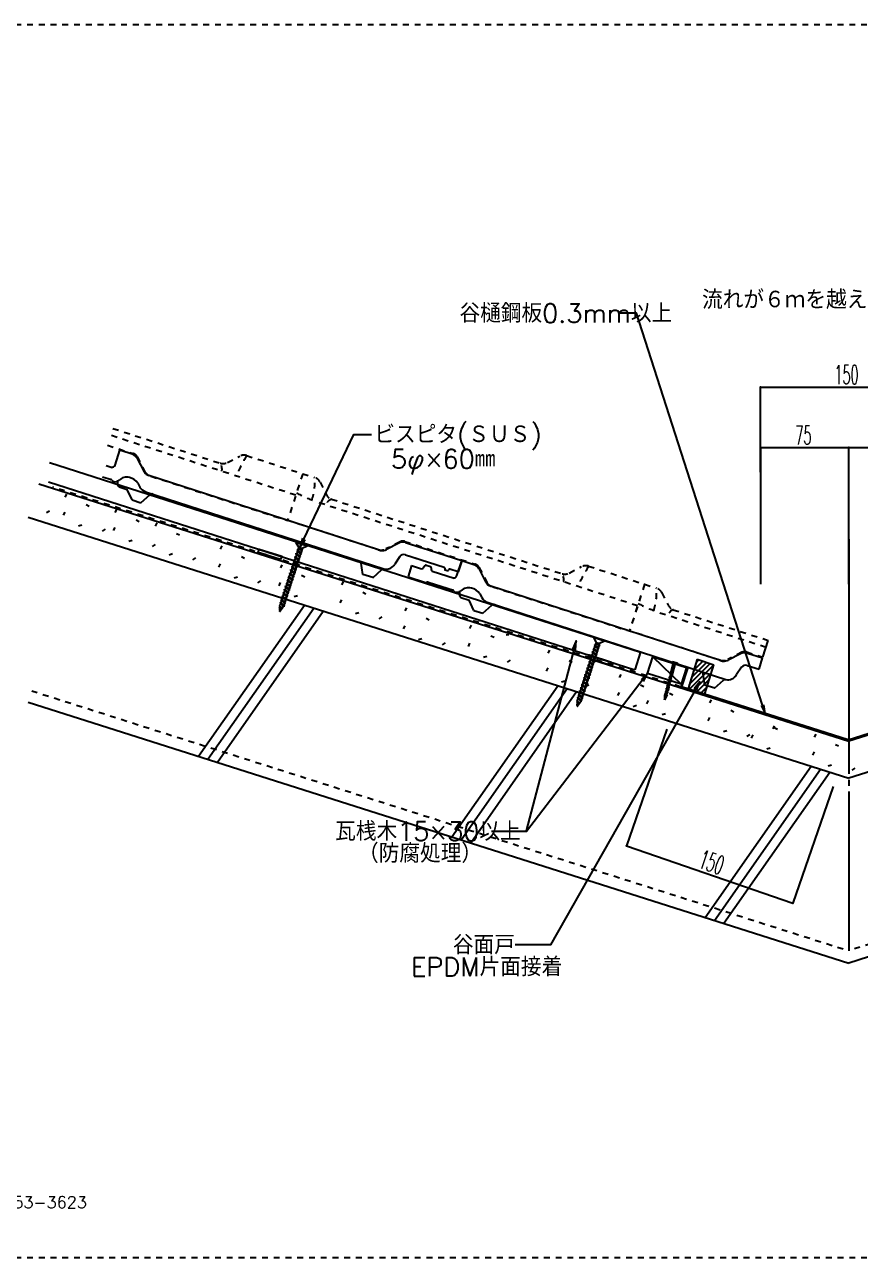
# Model space of a CAD drawing. Extents: x -1727 to 4652, y -2308 to 2357.
# Drawn here: x 1491 to 2203, y -1050 to 0 of the extents above; entities that cross this region are included whole.
import ezdxf

# ---------------------------------------------------------------- set-up
doc = ezdxf.new("R2010")
doc.units = 0
doc.header["$LTSCALE"] = 5
doc.linetypes.add('DASHDOT', pattern=[43, 40, -1, 1, -1])
doc.linetypes.add('DOT', pattern=[2, 1, -1])
for name, color, linetype in [('0-0', 7, 'CONTINUOUS'), ('0-1', 7, 'CONTINUOUS'), ('0-2', 7, 'CONTINUOUS'), ('0-3', 7, 'CONTINUOUS'), ('0-4', 7, 'CONTINUOUS'), ('0-A', 7, 'CONTINUOUS')]:
    doc.layers.add(name, color=color, linetype=linetype)
doc.styles.get("Standard").update_dxf_attribs({"font": 'txt.shx', "bigfont": 'extfont.shx'})

# ---------------------------------------------------------------- blocks, each defined once
blk = doc.blocks.new('H4')
at = {"layer": '0-1', "color": 7, "linetype": 'CONTINUOUS'}
for p, q in [((2056.9409, -562.1012), (2074.813, -544.2291)), ((2057.1906, -566.0941), (2077.6377, -545.647)), ((2058.8011, -555.9983), (2071.6059, -543.1936)), ((2060.6614, -549.8954), (2068.3987, -542.1581)), ((2062.5216, -543.7926), (2065.1916, -541.1226)), ((2060.4422, -567.0852), (2075.7775, -551.7499)), ((2063.6937, -568.0763), (2073.9172, -557.8528)), ((2066.9452, -569.0674), (2072.057, -563.9557))]:
    blk.add_line(p, q, dxfattribs=at)

msp = doc.modelspace()

# ---------------------------------------------------------------- linework, layer by layer
at = {"layer": '0-1', "color": 3, "linetype": 'CONTINUOUS'}
for p, q in [((1512.1914, -372.8799), (2015.5015, -534.4422)), ((1511.4583, -389.4525), (2010.5868, -549.6683)), ((2015.5265, -534.3642), (2010.6117, -549.5906))]:
    msp.add_line(p, q, dxfattribs=at)
at = {"layer": '0-1', "color": 7, "linetype": 'DOT'}
for p, q in [((2192.2194, -609.3855), (1514.8938, -393.8757)), ((2192.8119, -609.4566), (2871.7824, -393.3826))]:
    msp.add_line(p, q, dxfattribs=at)
at = {"layer": '0-1', "color": 4, "linetype": 'CONTINUOUS'}
for p, q in [((1722.1128, -441.2092), (1722.2412, -440.8137)), ((1722.2412, -440.8137), (1731.8118, -443.921)), ((1721.8016, -450.6843), (1722.7563, -450.521)), ((1721.8016, -450.6843), (1725.9168, -453.5614)), ((1721.8016, -450.6843), (1722.4783, -451.3773)), ((1722.4783, -451.3773), (1721.8511, -453.3092)), ((1731.6834, -444.3164), (1722.1128, -441.2092)), ((1722.1128, -441.2092), (1724.4327, -445.3292)), ((1722.4783, -451.3773), (1724.9621, -453.7247)), ((1722.7068, -447.8962), (1723.6615, -447.7329)), ((1722.7068, -447.8962), (1726.822, -450.7733)), ((1722.7068, -447.8962), (1723.3835, -448.5891)), ((1723.3835, -448.5891), (1722.7563, -450.521)), ((1725.2401, -452.8685), (1722.7563, -450.521)), ((1723.3835, -448.5891), (1725.8673, -450.9366)), ((1726.1453, -450.0803), (1723.6615, -447.7329)), ((1723.8794, -446.4691), (1727.1639, -447.5354)), ((1724.0451, -446.5229), (1727.0146, -447.487)), ((1724.441, -445.3319), (1724.0535, -446.5256)), ((1724.441, -445.3319), (1727.4021, -446.2933)), ((1725.8673, -450.9366), (1725.2401, -452.8685)), ((1725.5217, -447.0023), (1726.7636, -448.176)), ((1726.822, -450.7733), (1725.8673, -450.9366)), ((1726.7636, -448.176), (1726.1453, -450.0803)), ((1726.822, -450.7733), (1726.1453, -450.0803)), ((1727.7183, -448.0127), (1726.7636, -448.176)), ((1726.9244, -447.4577), (1727.7183, -448.0127)), ((1727.3774, -446.2853), (1726.9834, -447.4989)), ((1726.9899, -447.4789), (1726.9834, -447.4989)), ((1727.7183, -448.0127), (1727.1639, -447.5354)), ((1731.6834, -444.3164), (1727.4021, -446.2933)), ((1731.8118, -443.921), (1731.6834, -444.3164)), ((1718.1808, -461.8368), (1719.1354, -461.6735)), ((1718.1808, -461.8368), (1722.2959, -464.7139)), ((1718.1808, -461.8368), (1718.8574, -462.5298)), ((1719.086, -459.0487), (1720.0406, -458.8854)), ((1719.086, -459.0487), (1723.2011, -461.9258)), ((1719.086, -459.0487), (1719.7626, -459.7417)), ((1719.7626, -459.7417), (1719.1354, -461.6735)), ((1721.6193, -464.021), (1719.1354, -461.6735)), ((1719.7626, -459.7417), (1722.2465, -462.0891)), ((1719.9912, -456.2606), (1720.9458, -456.0973)), ((1719.9912, -456.2606), (1720.6679, -456.9535)), ((1719.9912, -456.2606), (1724.1064, -459.1377)), ((1720.6679, -456.9535), (1720.0406, -458.8854)), ((1722.5245, -461.2328), (1720.0406, -458.8854)), ((1720.6679, -456.9535), (1723.1517, -459.3009)), ((1720.8964, -453.4725), (1721.8511, -453.3092)), ((1720.8964, -453.4725), (1725.0116, -456.3495)), ((1720.8964, -453.4725), (1721.5731, -454.1654)), ((1721.5731, -454.1654), (1720.9458, -456.0973)), ((1723.4297, -458.4447), (1720.9458, -456.0973)), ((1721.5731, -454.1654), (1724.0569, -456.5128)), ((1724.3349, -455.6566), (1721.8511, -453.3092)), ((1723.2011, -461.9258), (1722.2465, -462.0891)), ((1723.1517, -459.3009), (1722.5245, -461.2328)), ((1723.2011, -461.9258), (1722.5245, -461.2328)), ((1724.1064, -459.1377), (1723.1517, -459.3009)), ((1724.0569, -456.5128), (1723.4297, -458.4447)), ((1724.0569, -456.5128), (1723.4297, -458.4447)), ((1724.1064, -459.1377), (1723.4297, -458.4447)), ((1725.0116, -456.3495), (1724.0569, -456.5128)), ((1724.9621, -453.7247), (1724.3349, -455.6566)), ((1725.0116, -456.3495), (1724.3349, -455.6566)), ((1725.9168, -453.5614), (1724.9621, -453.7247)), ((1725.9168, -453.5614), (1725.2401, -452.8685)), ((1715.4651, -470.2012), (1716.4198, -470.0379)), ((1715.4651, -470.2012), (1719.5803, -473.0783)), ((1715.4651, -470.2012), (1716.1418, -470.8942)), ((1716.1418, -470.8942), (1715.5146, -472.826)), ((1716.1418, -470.8942), (1718.6256, -473.2416)), ((1716.3703, -467.4131), (1717.325, -467.2498)), ((1716.3703, -467.4131), (1720.4855, -470.2902)), ((1716.3703, -467.4131), (1717.047, -468.106)), ((1717.047, -468.106), (1716.4198, -470.0379)), ((1718.9036, -472.3853), (1716.4198, -470.0379)), ((1717.047, -468.106), (1719.5308, -470.4534)), ((1717.2756, -464.625), (1718.2302, -464.4617)), ((1717.2756, -464.625), (1721.3907, -467.502)), ((1717.2756, -464.625), (1717.9522, -465.3179)), ((1717.9522, -465.3179), (1717.325, -467.2498)), ((1719.8088, -469.5972), (1717.325, -467.2498)), ((1717.9522, -465.3179), (1720.4361, -467.6653)), ((1718.8574, -462.5298), (1718.2302, -464.4617)), ((1720.714, -466.8091), (1718.2302, -464.4617)), ((1718.8574, -462.5298), (1721.3413, -464.8772)), ((1719.5308, -470.4534), (1718.9036, -472.3853)), ((1719.5803, -473.0783), (1718.9036, -472.3853)), ((1720.4855, -470.2902), (1719.5308, -470.4534)), ((1720.4361, -467.6653), (1719.8088, -469.5972)), ((1720.4855, -470.2902), (1719.8088, -469.5972)), ((1721.3907, -467.502), (1720.4361, -467.6653)), ((1721.3413, -464.8772), (1720.714, -466.8091)), ((1721.3907, -467.502), (1720.714, -466.8091)), ((1722.2959, -464.7139), (1721.3413, -464.8772)), ((1722.2465, -462.0891), (1721.6193, -464.021)), ((1722.2959, -464.7139), (1721.6193, -464.021)), ((1711.8443, -481.3537), (1712.799, -481.1904)), ((1711.8443, -481.3537), (1715.9595, -484.2308)), ((1711.8443, -481.3537), (1712.521, -482.0467)), ((1712.521, -482.0467), (1711.8938, -483.9785)), ((1712.521, -482.0467), (1715.0048, -484.3941)), ((1712.7495, -478.5656), (1713.7042, -478.4023)), ((1712.7495, -478.5656), (1716.8647, -481.4427)), ((1712.7495, -478.5656), (1713.4262, -479.2585)), ((1713.4262, -479.2585), (1712.799, -481.1904)), ((1715.2828, -483.5378), (1712.799, -481.1904)), ((1713.4262, -479.2585), (1715.91, -481.606)), ((1713.6547, -475.7775), (1714.6094, -475.6142)), ((1713.6547, -475.7775), (1717.7699, -478.6545)), ((1713.6547, -475.7775), (1714.3314, -476.4704)), ((1714.3314, -476.4704), (1713.7042, -478.4023)), ((1716.188, -480.7497), (1713.7042, -478.4023)), ((1714.3314, -476.4704), (1716.8152, -478.8178)), ((1714.5599, -472.9893), (1715.5146, -472.826)), ((1714.5599, -472.9893), (1718.6751, -475.8664)), ((1714.5599, -472.9893), (1715.2366, -473.6823)), ((1715.2366, -473.6823), (1714.6094, -475.6142)), ((1717.0932, -477.9616), (1714.6094, -475.6142)), ((1715.2366, -473.6823), (1717.7204, -476.0297)), ((1715.91, -481.606), (1715.2828, -483.5378)), ((1717.9984, -475.1735), (1715.5146, -472.826)), ((1716.8647, -481.4427), (1715.91, -481.606)), ((1716.8152, -478.8178), (1716.188, -480.7497)), ((1716.8647, -481.4427), (1716.188, -480.7497)), ((1717.7699, -478.6545), (1716.8152, -478.8178)), ((1717.7204, -476.0297), (1717.0932, -477.9616)), ((1717.7699, -478.6545), (1717.0932, -477.9616)), ((1718.6751, -475.8664), (1717.7204, -476.0297)), ((1718.6256, -473.2416), (1717.9984, -475.1735)), ((1718.6751, -475.8664), (1717.9984, -475.1735)), ((1719.5803, -473.0783), (1718.6256, -473.2416)), ((1708.2235, -492.5062), (1709.1781, -492.3429)), ((1708.2235, -492.5062), (1708.9001, -493.1992)), ((1708.2235, -492.5062), (1712.3386, -495.3833)), ((1708.9001, -493.1992), (1708.5192, -494.3725)), ((1708.9001, -493.1992), (1711.3357, -495.501)), ((1709.1287, -489.7181), (1710.0833, -489.5548)), ((1709.1287, -489.7181), (1709.8054, -490.411)), ((1709.1287, -489.7181), (1713.2438, -492.5952)), ((1709.8054, -490.411), (1709.1781, -492.3429)), ((1711.662, -494.6903), (1709.1781, -492.3429)), ((1709.8054, -490.411), (1712.2892, -492.7585)), ((1710.0339, -486.93), (1710.9886, -486.7667)), ((1710.0339, -486.93), (1714.1491, -489.807)), ((1710.0339, -486.93), (1710.7106, -487.6229)), ((1710.7106, -487.6229), (1710.0833, -489.5548)), ((1712.5672, -491.9022), (1710.0833, -489.5548)), ((1710.7106, -487.6229), (1713.1944, -489.9703)), ((1710.9391, -484.1418), (1711.8938, -483.9785)), ((1710.9391, -484.1418), (1715.0543, -487.0189)), ((1710.9391, -484.1418), (1711.6158, -484.8348)), ((1711.6158, -484.8348), (1710.9886, -486.7667)), ((1713.4724, -489.1141), (1710.9886, -486.7667)), ((1711.6158, -484.8348), (1714.0996, -487.1822)), ((1712.2892, -492.7585), (1711.662, -494.6903)), ((1714.3776, -486.326), (1711.8938, -483.9785)), ((1713.2438, -492.5952), (1712.2892, -492.7585)), ((1713.1944, -489.9703), (1712.5672, -491.9022)), ((1713.2438, -492.5952), (1712.5672, -491.9022)), ((1714.1491, -489.807), (1713.1944, -489.9703)), ((1714.0996, -487.1822), (1713.4724, -489.1141)), ((1714.1491, -489.807), (1713.4724, -489.1141)), ((1715.0543, -487.0189), (1714.0996, -487.1822)), ((1715.0048, -484.3941), (1714.3776, -486.326)), ((1715.0543, -487.0189), (1714.3776, -486.326)), ((1715.9595, -484.2308), (1715.0048, -484.3941)), ((1715.9595, -484.2308), (1715.2828, -483.5378)), ((1707.8353, -495.6558), (1708.4928, -495.3389)), ((1707.8353, -495.6558), (1708.463, -496.4297)), ((1707.8353, -495.6558), (1710.607, -497.5936)), ((1707.9642, -499.1669), (1708.3958, -498.8908)), ((1708.3803, -499.4608), (1707.9642, -499.1669)), ((1708.3702, -499.8305), (1708.3803, -499.4608)), ((1708.3702, -499.8305), (1708.5441, -499.5766)), ((1708.872, -499.8083), (1708.3702, -499.8305)), ((1708.3958, -498.8908), (1708.463, -496.4297)), ((1708.463, -496.4297), (1709.8207, -497.7128)), ((1708.4928, -495.3389), (1708.5192, -494.3725)), ((1710.2859, -497.0335), (1708.4928, -495.3389)), ((1708.872, -499.8083), (1708.5441, -499.5766)), ((1708.6622, -499.4041), (1709.8207, -497.7128)), ((1708.872, -499.8083), (1708.6622, -499.4041)), ((1710.607, -497.5936), (1709.8207, -497.7128)), ((1710.2859, -497.0335), (1711.3357, -495.501)), ((1710.607, -497.5936), (1710.2859, -497.0335)), ((1712.3386, -495.3833), (1711.3357, -495.501)), ((1712.3386, -495.3833), (1711.662, -494.6903)), ((1975.2978, -522.0233), (1975.4262, -521.6278)), ((1975.2978, -522.0233), (1977.6177, -526.1433)), ((1984.8684, -525.1305), (1975.2978, -522.0233)), ((1975.4262, -521.6278), (1984.9968, -524.7351)), ((1984.9968, -524.7351), (1984.8684, -525.1305)), ((1974.0814, -534.2865), (1975.0361, -534.1232)), ((1974.0814, -534.2865), (1974.7581, -534.9795)), ((1974.0814, -534.2865), (1978.1966, -537.1636)), ((1974.7581, -534.9795), (1974.1309, -536.9114)), ((1974.7581, -534.9795), (1977.2419, -537.3269)), ((1974.9866, -531.4984), (1975.9413, -531.3351)), ((1974.9866, -531.4984), (1975.6633, -532.1914)), ((1974.9866, -531.4984), (1979.1018, -534.3755)), ((1975.6633, -532.1914), (1975.0361, -534.1232)), ((1977.5199, -536.4707), (1975.0361, -534.1232)), ((1975.6633, -532.1914), (1978.1471, -534.5388)), ((1975.8918, -528.7103), (1976.8465, -528.547)), ((1975.8918, -528.7103), (1976.5685, -529.4032)), ((1975.8918, -528.7103), (1980.007, -531.5874)), ((1976.5685, -529.4032), (1975.9413, -531.3351)), ((1978.4251, -533.6825), (1975.9413, -531.3351)), ((1976.5685, -529.4032), (1979.0523, -531.7507)), ((1979.3303, -530.8944), (1976.8465, -528.547)), ((1977.0645, -527.2832), (1980.3489, -528.3495)), ((1977.2301, -527.3369), (1980.1996, -528.301)), ((1977.626, -526.146), (1977.2385, -527.3397)), ((1978.1471, -534.5388), (1977.5199, -536.4707)), ((1977.626, -526.146), (1980.5872, -527.1074)), ((1979.1018, -534.3755), (1978.1471, -534.5388)), ((1979.0523, -531.7507), (1978.4251, -533.6825)), ((1979.1018, -534.3755), (1978.4251, -533.6825)), ((1978.7067, -527.8163), (1979.9486, -528.99)), ((1980.007, -531.5874), (1979.0523, -531.7507)), ((1979.9486, -528.99), (1979.3303, -530.8944)), ((1980.007, -531.5874), (1979.3303, -530.8944)), ((1980.9033, -528.8267), (1979.9486, -528.99)), ((1980.1095, -528.2718), (1980.9033, -528.8267)), ((1980.5624, -527.0993), (1980.1684, -528.313)), ((1980.1749, -528.293), (1980.1684, -528.313)), ((1980.9033, -528.8267), (1980.3489, -528.3495)), ((1984.8684, -525.1305), (1980.5872, -527.1074)), ((1970.4606, -545.439), (1971.4152, -545.2757)), ((1970.4606, -545.439), (1971.1372, -546.132)), ((1970.4606, -545.439), (1974.5757, -548.3161)), ((1971.3658, -542.6509), (1972.3204, -542.4876)), ((1971.3658, -542.6509), (1972.0424, -543.3439)), ((1971.3658, -542.6509), (1975.4809, -545.528)), ((1972.0424, -543.3439), (1971.4152, -545.2757)), ((1973.8991, -547.6232), (1971.4152, -545.2757)), ((1972.0424, -543.3439), (1974.5263, -545.6913)), ((1972.271, -539.8628), (1973.2256, -539.6995)), ((1972.271, -539.8628), (1972.9477, -540.5557)), ((1972.271, -539.8628), (1976.3862, -542.7399)), ((1972.9477, -540.5557), (1972.3204, -542.4876)), ((1974.8043, -544.835), (1972.3204, -542.4876)), ((1972.9477, -540.5557), (1975.4315, -542.9032)), ((1973.1762, -537.0747), (1974.1309, -536.9114)), ((1973.1762, -537.0747), (1977.2914, -539.9517)), ((1973.1762, -537.0747), (1973.8529, -537.7676)), ((1973.8529, -537.7676), (1973.2256, -539.6995)), ((1975.7095, -542.0469), (1973.2256, -539.6995)), ((1973.8529, -537.7676), (1976.3367, -540.115)), ((1974.5263, -545.6913), (1973.8991, -547.6232)), ((1976.6147, -539.2588), (1974.1309, -536.9114)), ((1975.4809, -545.528), (1974.5263, -545.6913)), ((1975.4315, -542.9032), (1974.8043, -544.835)), ((1975.4809, -545.528), (1974.8043, -544.835)), ((1976.3862, -542.7399), (1975.4315, -542.9032)), ((1976.3367, -540.115), (1975.7095, -542.0469)), ((1976.3862, -542.7399), (1975.7095, -542.0469)), ((1977.2914, -539.9517), (1976.3367, -540.115)), ((1977.2419, -537.3269), (1976.6147, -539.2588)), ((1977.2419, -537.3269), (1976.6147, -539.2588)), ((1977.2914, -539.9517), (1976.6147, -539.2588)), ((1978.1966, -537.1636), (1977.2419, -537.3269)), ((1978.1966, -537.1636), (1977.5199, -536.4707)), ((2040.9885, -553.1437), (2043.5856, -543.3871)), ((2042.2292, -542.7554), (2042.3324, -542.3679)), ((2046.62, -543.9241), (2042.2292, -542.7554)), ((2042.3324, -542.3679), (2046.7231, -543.5367)), ((2042.5383, -553.5562), (2045.1354, -543.7997)), ((2043.5856, -543.3871), (2043.1975, -543.0131)), ((2043.5856, -543.3871), (2045.1354, -543.7997)), ((2045.1354, -543.7997), (2045.6581, -543.6681)), ((2046.7231, -543.5367), (2046.62, -543.9241)), ((2063.5018, -540.5769), (2055.8485, -565.685)), ((2063.5018, -540.5769), (2077.7781, -545.1864)), ((2070.1968, -570.0585), (2077.7781, -545.1864)), ((1966.8397, -556.5915), (1967.7944, -556.4282)), ((1967.7449, -553.8034), (1968.6996, -553.6401)), ((1967.7449, -553.8034), (1968.4216, -554.4964)), ((1967.7449, -553.8034), (1971.8601, -556.6805)), ((1968.4216, -554.4964), (1967.7944, -556.4282)), ((1970.2782, -558.7757), (1967.7944, -556.4282)), ((1968.4216, -554.4964), (1970.9054, -556.8438)), ((1968.6501, -551.0153), (1969.6048, -550.852)), ((1968.6501, -551.0153), (1969.3268, -551.7082)), ((1968.6501, -551.0153), (1972.7653, -553.8924)), ((1969.3268, -551.7082), (1968.6996, -553.6401)), ((1971.1834, -555.9875), (1968.6996, -553.6401)), ((1969.3268, -551.7082), (1971.8106, -554.0557)), ((1969.5554, -548.2272), (1970.51, -548.0639)), ((1969.5554, -548.2272), (1970.232, -548.9201)), ((1969.5554, -548.2272), (1973.6705, -551.1042)), ((1970.232, -548.9201), (1969.6048, -550.852)), ((1972.0886, -553.1994), (1969.6048, -550.852)), ((1970.232, -548.9201), (1972.7159, -551.2675)), ((1971.1372, -546.132), (1970.51, -548.0639)), ((1972.9938, -550.4113), (1970.51, -548.0639)), ((1971.1372, -546.132), (1973.6211, -548.4794)), ((1971.8106, -554.0557), (1971.1834, -555.9875)), ((1971.8601, -556.6805), (1971.1834, -555.9875)), ((1972.7653, -553.8924), (1971.8106, -554.0557)), ((1972.7159, -551.2675), (1972.0886, -553.1994)), ((1972.7653, -553.8924), (1972.0886, -553.1994)), ((1973.6705, -551.1042), (1972.7159, -551.2675)), ((1973.6211, -548.4794), (1972.9938, -550.4113)), ((1973.6705, -551.1042), (1972.9938, -550.4113)), ((1974.5757, -548.3161), (1973.6211, -548.4794)), ((1974.5757, -548.3161), (1973.8991, -547.6232)), ((2039.9999, -556.3381), (2040.0428, -556.1767)), ((2041.6789, -556.785), (2039.9999, -556.3381)), ((2039.9999, -556.3381), (2040.0647, -556.874)), ((2040.0428, -556.1767), (2041.7218, -556.6236)), ((2040.1718, -555.6923), (2040.2147, -555.5309)), ((2041.8507, -556.1393), (2040.1718, -555.6923)), ((2040.1718, -555.6923), (2040.2366, -556.2282)), ((2040.2147, -555.5309), (2041.8937, -555.9778)), ((2040.3437, -555.0466), (2040.3866, -554.8851)), ((2042.0226, -555.4935), (2040.3437, -555.0466)), ((2040.3437, -555.0466), (2040.4085, -555.5825)), ((2040.3866, -554.8851), (2042.0656, -555.3321)), ((2040.5156, -554.4008), (2042.1945, -554.8477)), ((2040.5156, -554.4008), (2040.5804, -554.9367)), ((2040.6445, -553.9165), (2040.6874, -553.755)), ((2042.3235, -554.3634), (2040.6445, -553.9165)), ((2040.6445, -553.9165), (2040.7093, -554.4524)), ((2040.6874, -553.755), (2042.3664, -554.202)), ((2040.8164, -553.2707), (2040.8593, -553.1093)), ((2042.4954, -553.7177), (2040.8164, -553.2707)), ((2040.8164, -553.2707), (2040.8812, -553.8066)), ((2041.5281, -556.572), (2041.8507, -556.1393)), ((2041.7, -555.9263), (2042.0226, -555.4935)), ((2041.8937, -555.9778), (2041.8507, -556.1393)), ((2041.8719, -555.2805), (2042.1945, -554.8477)), ((2042.0008, -554.7962), (2042.3235, -554.3634)), ((2042.0656, -555.3321), (2042.0226, -555.4935)), ((2042.1727, -554.1504), (2042.4954, -553.7177)), ((2042.3664, -554.202), (2042.3235, -554.3634)), ((2042.5383, -553.5562), (2042.4954, -553.7177)), ((1964.1241, -564.9559), (1965.0788, -564.7926)), ((1964.1241, -564.9559), (1964.8008, -565.6489)), ((1964.1241, -564.9559), (1968.2393, -567.833)), ((1964.8008, -565.6489), (1964.1736, -567.5808)), ((1964.8008, -565.6489), (1967.2846, -567.9963)), ((1965.0293, -562.1678), (1965.984, -562.0045)), ((1965.0293, -562.1678), (1965.706, -562.8607)), ((1965.0293, -562.1678), (1969.1445, -565.0449)), ((1965.706, -562.8607), (1965.0788, -564.7926)), ((1967.5626, -567.14), (1965.0788, -564.7926)), ((1965.706, -562.8607), (1968.1898, -565.2082)), ((1965.9345, -559.3797), (1966.8892, -559.2164)), ((1965.9345, -559.3797), (1966.6112, -560.0726)), ((1965.9345, -559.3797), (1970.0497, -562.2567)), ((1966.6112, -560.0726), (1965.984, -562.0045)), ((1968.4678, -564.3519), (1965.984, -562.0045)), ((1966.6112, -560.0726), (1969.095, -562.42)), ((1966.8397, -556.5915), (1967.5164, -557.2845)), ((1966.8397, -556.5915), (1970.9549, -559.4686)), ((1967.5164, -557.2845), (1966.8892, -559.2164)), ((1969.373, -561.5638), (1966.8892, -559.2164)), ((1967.5164, -557.2845), (1970.0002, -559.6319)), ((1968.1898, -565.2082), (1967.5626, -567.14)), ((1969.1445, -565.0449), (1968.1898, -565.2082)), ((1969.095, -562.42), (1968.4678, -564.3519)), ((1969.1445, -565.0449), (1968.4678, -564.3519)), ((1970.0497, -562.2567), (1969.095, -562.42)), ((1970.0002, -559.6319), (1969.373, -561.5638)), ((1970.0497, -562.2567), (1969.373, -561.5638)), ((1970.9549, -559.4686), (1970.0002, -559.6319)), ((1970.9054, -556.8438), (1970.2782, -558.7757)), ((1970.9549, -559.4686), (1970.2782, -558.7757)), ((1971.8601, -556.6805), (1970.9054, -556.8438)), ((2037.2496, -566.6703), (2037.2925, -566.5089)), ((2038.9285, -567.1172), (2037.2496, -566.6703)), ((2037.2496, -566.6703), (2037.3144, -567.2062)), ((2037.2925, -566.5089), (2038.9715, -566.9558)), ((2037.4215, -566.0246), (2037.4644, -565.8631)), ((2037.4215, -566.0246), (2037.4863, -566.5604)), ((2039.1004, -566.4715), (2037.4215, -566.0246)), ((2037.4644, -565.8631), (2039.1434, -566.31)), ((2037.5933, -565.3788), (2037.6363, -565.2173)), ((2037.5933, -565.3788), (2037.6582, -565.9147)), ((2039.2723, -565.8257), (2037.5933, -565.3788)), ((2037.6363, -565.2173), (2039.3153, -565.6643)), ((2037.7652, -564.733), (2037.8082, -564.5716)), ((2037.7652, -564.733), (2037.83, -565.2689)), ((2039.4442, -565.1799), (2037.7652, -564.733)), ((2037.8082, -564.5716), (2039.4872, -565.0185)), ((2037.9371, -564.0873), (2037.9801, -563.9258)), ((2039.6161, -564.5342), (2037.9371, -564.0873)), ((2037.9371, -564.0873), (2038.0019, -564.6232)), ((2037.9801, -563.9258), (2039.6591, -564.3727)), ((2038.109, -563.4415), (2038.152, -563.2801)), ((2039.788, -563.8884), (2038.109, -563.4415)), ((2038.109, -563.4415), (2038.1738, -563.9774)), ((2038.152, -563.2801), (2039.831, -563.727)), ((2038.2809, -562.7957), (2038.3239, -562.6343)), ((2039.9599, -563.2427), (2038.2809, -562.7957)), ((2038.2809, -562.7957), (2038.3457, -563.3316)), ((2038.3239, -562.6343), (2040.0029, -563.0812)), ((2038.4528, -562.15), (2038.4958, -561.9885)), ((2040.1318, -562.5969), (2038.4528, -562.15)), ((2038.4528, -562.15), (2038.5176, -562.6859)), ((2038.4958, -561.9885), (2040.1748, -562.4355)), ((2038.6247, -561.5042), (2038.6677, -561.3428)), ((2040.3037, -561.9511), (2038.6247, -561.5042)), ((2038.6247, -561.5042), (2038.6895, -562.0401)), ((2038.6677, -561.3428), (2040.3467, -561.7897)), ((2038.7778, -566.9042), (2039.1004, -566.4715)), ((2038.7966, -560.8584), (2038.8396, -560.697)), ((2040.4756, -561.3054), (2038.7966, -560.8584)), ((2038.7966, -560.8584), (2038.8614, -561.3943)), ((2038.8396, -560.697), (2040.5186, -561.1439)), ((2038.9715, -566.9558), (2038.9285, -567.1172)), ((2038.9497, -566.2585), (2039.2723, -565.8257)), ((2038.9685, -560.2127), (2039.0115, -560.0512)), ((2038.9685, -560.2127), (2039.0333, -560.7486)), ((2040.6475, -560.6596), (2038.9685, -560.2127)), ((2039.0115, -560.0512), (2040.6905, -560.4982)), ((2039.1434, -566.31), (2039.1004, -566.4715)), ((2039.1216, -565.6127), (2039.4442, -565.1799)), ((2039.1404, -559.5669), (2039.1834, -559.4055)), ((2040.8194, -560.0138), (2039.1404, -559.5669)), ((2039.1404, -559.5669), (2039.2052, -560.1028)), ((2039.1834, -559.4055), (2040.8624, -559.8524)), ((2039.3153, -565.6643), (2039.2723, -565.8257)), ((2039.2935, -564.9669), (2039.6161, -564.5342)), ((2039.3123, -558.9212), (2039.3553, -558.7597)), ((2039.3123, -558.9212), (2039.3771, -559.457)), ((2040.9913, -559.3681), (2039.3123, -558.9212)), ((2039.3553, -558.7597), (2041.0342, -559.2066)), ((2039.4872, -565.0185), (2039.4442, -565.1799)), ((2039.4654, -564.3212), (2039.788, -563.8884)), ((2039.4842, -558.2754), (2039.5272, -558.1139)), ((2041.1632, -558.7223), (2039.4842, -558.2754)), ((2039.4842, -558.2754), (2039.549, -558.8113)), ((2039.5272, -558.1139), (2041.2061, -558.5609)), ((2039.6591, -564.3727), (2039.6161, -564.5342)), ((2039.6373, -563.6754), (2039.9599, -563.2427)), ((2039.6561, -557.6296), (2039.6991, -557.4682)), ((2041.3351, -558.0766), (2039.6561, -557.6296)), ((2039.6561, -557.6296), (2039.7209, -558.1655)), ((2039.6991, -557.4682), (2041.378, -557.9151)), ((2039.831, -563.727), (2039.788, -563.8884)), ((2039.8092, -563.0297), (2040.1318, -562.5969)), ((2039.828, -556.9839), (2039.8709, -556.8224)), ((2041.507, -557.4308), (2039.828, -556.9839)), ((2039.828, -556.9839), (2039.8928, -557.5198)), ((2039.8709, -556.8224), (2041.5499, -557.2693)), ((2040.0029, -563.0812), (2039.9599, -563.2427)), ((2039.981, -562.3839), (2040.3037, -561.9511)), ((2040.1748, -562.4355), (2040.1318, -562.5969)), ((2040.1529, -561.7381), (2040.4756, -561.3054)), ((2040.3467, -561.7897), (2040.3037, -561.9511)), ((2040.3248, -561.0924), (2040.6475, -560.6596)), ((2040.5186, -561.1439), (2040.4756, -561.3054)), ((2040.4967, -560.4466), (2040.8194, -560.0138)), ((2040.6905, -560.4982), (2040.6475, -560.6596)), ((2040.6686, -559.8008), (2040.9913, -559.3681)), ((2040.8624, -559.8524), (2040.8194, -560.0138)), ((2040.8405, -559.1551), (2041.1632, -558.7223)), ((2041.0342, -559.2066), (2040.9913, -559.3681)), ((2041.0124, -558.5093), (2041.3351, -558.0766)), ((2041.2061, -558.5609), (2041.1632, -558.7223)), ((2041.1843, -557.8635), (2041.507, -557.4308)), ((2041.378, -557.9151), (2041.3351, -558.0766)), ((2041.3562, -557.2178), (2041.6789, -556.785)), ((2041.5499, -557.2693), (2041.507, -557.4308)), ((2041.7218, -556.6236), (2041.6789, -556.785)), ((2055.8485, -565.685), (2070.1968, -570.0585)), ((1961.0203, -576.4699), (1961.6778, -576.1529)), ((1961.0203, -576.4699), (1963.792, -578.4077)), ((1961.0203, -576.4699), (1961.648, -577.2438)), ((1961.4085, -573.3203), (1962.3631, -573.157)), ((1961.4085, -573.3203), (1965.5236, -576.1974)), ((1961.4085, -573.3203), (1962.0852, -574.0132)), ((1961.5808, -579.7049), (1961.648, -577.2438)), ((1961.648, -577.2438), (1963.0057, -578.5269)), ((1961.6778, -576.1529), (1961.7042, -575.1866)), ((1963.471, -577.8476), (1961.6778, -576.1529)), ((1962.0852, -574.0132), (1961.7042, -575.1866)), ((1962.0852, -574.0132), (1964.5207, -576.315)), ((1962.3137, -570.5322), (1963.2684, -570.3689)), ((1962.3137, -570.5322), (1966.4289, -573.4092)), ((1962.3137, -570.5322), (1962.9904, -571.2251)), ((1962.9904, -571.2251), (1962.3631, -573.157)), ((1964.847, -575.5044), (1962.3631, -573.157)), ((1962.9904, -571.2251), (1965.4742, -573.5725)), ((1963.2189, -567.744), (1964.1736, -567.5808)), ((1963.2189, -567.744), (1963.8956, -568.437)), ((1963.2189, -567.744), (1967.3341, -570.6211)), ((1963.8956, -568.437), (1963.2684, -570.3689)), ((1965.7522, -572.7163), (1963.2684, -570.3689)), ((1963.471, -577.8476), (1964.5207, -576.315)), ((1963.8956, -568.437), (1966.3794, -570.7844)), ((1966.6574, -569.9282), (1964.1736, -567.5808)), ((1965.5236, -576.1974), (1964.5207, -576.315)), ((1965.4742, -573.5725), (1964.847, -575.5044)), ((1965.5236, -576.1974), (1964.847, -575.5044)), ((1966.4289, -573.4092), (1965.4742, -573.5725)), ((1966.3794, -570.7844), (1965.7522, -572.7163)), ((1966.4289, -573.4092), (1965.7522, -572.7163)), ((1967.3341, -570.6211), (1966.3794, -570.7844)), ((1967.2846, -567.9963), (1966.6574, -569.9282)), ((1967.3341, -570.6211), (1966.6574, -569.9282)), ((1968.2393, -567.833), (1967.2846, -567.9963)), ((1968.2393, -567.833), (1967.5626, -567.14)), ((2036.2289, -570.3749), (2035.8917, -571.6417)), ((2035.8917, -571.6417), (2035.8974, -575.1273)), ((2037.6352, -572.1058), (2035.8974, -575.1273)), ((2035.8974, -575.1273), (2036.6016, -572.4818)), ((2036.2289, -570.3749), (2037.9724, -570.839)), ((2036.3901, -569.8991), (2036.4331, -569.7377)), ((2038.0691, -570.3461), (2036.3901, -569.8991)), ((2036.3901, -569.8991), (2036.4549, -570.435)), ((2036.4331, -569.7377), (2038.112, -570.1846)), ((2036.562, -569.2534), (2036.605, -569.0919)), ((2038.241, -569.7003), (2036.562, -569.2534)), ((2036.562, -569.2534), (2036.6268, -569.7893)), ((2036.605, -569.0919), (2038.2839, -569.5389)), ((2036.7339, -568.6076), (2036.7768, -568.4462)), ((2038.4129, -569.0545), (2036.7339, -568.6076)), ((2036.7339, -568.6076), (2036.7987, -569.1435)), ((2036.7768, -568.4462), (2038.4558, -568.8931)), ((2036.9058, -567.9618), (2036.9487, -567.8004)), ((2038.5848, -568.4088), (2036.9058, -567.9618)), ((2036.9058, -567.9618), (2036.9706, -568.4977)), ((2036.9487, -567.8004), (2038.6277, -568.2473)), ((2037.0777, -567.3161), (2037.1206, -567.1546)), ((2038.7566, -567.763), (2037.0777, -567.3161)), ((2037.0777, -567.3161), (2037.1425, -567.852)), ((2037.1206, -567.1546), (2038.7996, -567.6016)), ((2037.9724, -570.839), (2037.6352, -572.1058)), ((2037.7464, -570.7788), (2038.0691, -570.3461)), ((2037.9183, -570.133), (2038.241, -569.7003)), ((2038.112, -570.1846), (2038.0691, -570.3461)), ((2038.0902, -569.4873), (2038.4129, -569.0545)), ((2038.2839, -569.5389), (2038.241, -569.7003)), ((2038.2621, -568.8415), (2038.5848, -568.4088)), ((2038.4558, -568.8931), (2038.4129, -569.0545)), ((2038.434, -568.1958), (2038.7566, -567.763)), ((2038.6277, -568.2473), (2038.5848, -568.4088)), ((2038.6059, -567.55), (2038.9285, -567.1172)), ((2038.7996, -567.6016), (2038.7566, -567.763)), ((1961.1492, -579.981), (1961.5808, -579.7049)), ((1961.5653, -580.2749), (1961.1492, -579.981)), ((1961.5552, -580.6446), (1961.5653, -580.2749)), ((1961.5552, -580.6446), (1961.7291, -580.3907)), ((1962.057, -580.6223), (1961.5552, -580.6446)), ((1962.057, -580.6223), (1961.7291, -580.3907)), ((1961.8472, -580.2181), (1963.0057, -578.5269)), ((1962.057, -580.6223), (1961.8472, -580.2181)), ((1963.792, -578.4077), (1963.0057, -578.5269)), ((1963.792, -578.4077), (1963.471, -577.8476))]:
    msp.add_line(p, q, dxfattribs=at)
at = {"layer": '0-1', "color": 4, "linetype": 'DASHDOT'}
msp.add_line((2192.7171, -438.2478), (2192.7171, -788.7978), dxfattribs=at)
at = {"layer": '0-1', "color": 7, "linetype": 'CONTINUOUS'}
msp.add_line((2026.0366, -538.5134), (2050.0751, -561.9046), dxfattribs=at)
at = {"layer": '0-1', "color": 6, "linetype": 'CONTINUOUS'}
for p, q in [((2038.8985, -542.4758), (2038.8098, -542.7624)), ((2055.42, -547.9036), (2038.8098, -542.7624)), ((2055.8046, -547.7086), (2038.8985, -542.4758)), ((2055.42, -547.9036), (2049.7789, -564.2589)), ((2055.8046, -547.7086), (2050.1628, -564.0658)), ((2192.2194, -609.3855), (2049.7789, -564.2589)), ((2192.2194, -609.0708), (2050.1628, -564.0658)), ((2192.2194, -609.0708), (2334.2886, -564.054)), ((2192.2194, -609.3855), (2334.6655, -564.2492))]:
    msp.add_line(p, q, dxfattribs=at)
at = {"layer": '0-1', "color": 7, "linetype": 'CONTINUOUS'}
for points in [[(1709.0286, -455.6451), (1689.9655, -449.5954), (1690.873, -446.736), (1709.9361, -452.7856), (1709.0286, -455.6451)], [(1989.8864, -545.8071), (1970.8233, -539.7575), (1971.7307, -536.898), (1990.7938, -542.9477), (1989.8864, -545.8071)]]:
    msp.add_lwpolyline(points, close=True, dxfattribs=at)
at = {"layer": '0-1', "color": 4, "linetype": 'CONTINUOUS'}
for points in [[(1723.6529, -447.7592), (1723.6738, -447.697), (1723.6937, -447.6345), (1723.7126, -447.5716), (1723.7306, -447.5085), (1723.7475, -447.4451), (1723.7634, -447.3814), (1723.7783, -447.3175), (1723.7922, -447.2533), (1723.8051, -447.1889), (1723.8169, -447.1243), (1723.8278, -447.0595), (1723.8376, -446.9945), (1723.8465, -446.9293), (1723.8542, -446.8639), (1723.861, -446.7984), (1723.8668, -446.7327), (1723.8715, -446.667), (1723.8752, -446.6011), (1723.8778, -446.5351), (1723.8794, -446.4691)], [(1976.838, -528.5733), (1976.8588, -528.5111), (1976.8787, -528.4485), (1976.8977, -528.3857), (1976.9156, -528.3226), (1976.9325, -528.2592), (1976.9484, -528.1955), (1976.9633, -528.1316), (1976.9772, -528.0674), (1976.9901, -528.003), (1977.002, -527.9384), (1977.0128, -527.8736), (1977.0226, -527.8085), (1977.0315, -527.7433), (1977.0393, -527.678), (1977.046, -527.6125), (1977.0518, -527.5468), (1977.0565, -527.4811), (1977.0602, -527.4152), (1977.0628, -527.3492), (1977.0645, -527.2832)]]:
    msp.add_lwpolyline(points, dxfattribs=at)
at = {"layer": '0-1', "color": 3, "linetype": 'CONTINUOUS'}
msp.add_lwpolyline([(2050.0751, -561.9046), (2021.4878, -552.807), (2026.0366, -538.5134), (2054.6239, -547.6109), (2050.0751, -561.9046)], close=True, dxfattribs=at)
at = {"layer": '0-1', "color": 4, "linetype": 'CONTINUOUS'}
for centre, radius, start, end in [((2035.1999, -572.9462), 1.4766, 18.3345, 62.0663), ((2037.6067, -573.6362), 1.5307, 88.9325, 131.0434)]:
    msp.add_arc(centre, radius, start, end, dxfattribs=at)
at = {"layer": '0-2', "color": 2, "linetype": 'DOT'}
for p, q in [((1566.3093, -343.9837), (1657.4904, -373.4892)), ((1722.0053, -400.873), (1564.4032, -349.8742)), ((1561.6886, -358.2633), (1583.5376, -365.3334)), ((1663.7877, -372.9383), (1674.3184, -367.4957)), ((1680.1184, -367.0439), (1727.8647, -382.4942)), ((1586.9523, -367.9945), (1593.4946, -380.7965)), ((1598.6307, -384.662), (1714.98, -422.3117)), ((1727.8634, -382.4981), (1714.98, -422.3117)), ((1727.8634, -382.4981), (1714.98, -422.3117)), ((1727.8634, -382.4981), (1737.9631, -385.7663)), ((1742.6033, -389.7337), (1747.3994, -399.1993)), ((2012.9622, -495.0244), (1738.7842, -406.3026)), ((1752.2874, -404.1647), (1948.4473, -467.6405)), ((1792.0356, -447.2463), (1714.98, -422.3117)), ((1810.791, -440.427), (1798.7177, -446.5969)), ((1814.6475, -440.1188), (1874.4945, -459.4848)), ((1954.7446, -467.0897), (1965.2753, -461.647)), ((1971.0753, -461.1953), (2018.8216, -476.6456)), ((1877.9092, -462.1459), (1884.4515, -474.9479)), ((1889.5876, -478.8134), (2005.937, -516.4631)), ((2018.8203, -476.6495), (2005.937, -516.4631)), ((2018.8764, -476.6897), (2005.993, -516.5033)), ((2018.8764, -476.6897), (2028.9761, -479.9579)), ((2033.6163, -483.9253), (2038.4124, -493.3909)), ((2122.3135, -530.4317), (2029.7972, -500.4941)), ((2043.3004, -498.3563), (2124.2197, -524.5412)), ((2083.0485, -541.4379), (2005.993, -516.5033)), ((2101.804, -534.6186), (2089.7307, -540.7885)), ((2105.6605, -534.3104), (2119.5989, -538.8207))]:
    msp.add_line(p, q, dxfattribs=at)
at = {"layer": '0-2', "color": 2, "linetype": 'CONTINUOUS'}
for p, q in [((1568.0647, -375.1522), (1572.1785, -362.439)), ((1583.4578, -366.0889), (1572.1785, -362.439)), ((1560.4978, -375.545), (1565.6407, -377.2092)), ((1586.6232, -368.9331), (1592.7478, -380.8484)), ((1557.4116, -385.0821), (1565.0782, -387.5629)), ((1570.5361, -392.5347), (1570.5084, -388.0963)), ((1793.3074, -447.6513), (1596.932, -384.1057)), ((1571.4498, -393.6482), (1578.5075, -395.932)), ((1582.5265, -404.7712), (1578.5075, -395.932)), ((1587.5554, -390.6851), (1589.2346, -393.8554)), ((1593.9149, -397.843), (1796.9325, -463.5379)), ((1582.5265, -404.7712), (1590.0977, -407.2211)), ((1590.0977, -407.2211), (1597.8914, -400.2499)), ((1793.3074, -447.6513), (1680.1634, -411.0388)), ((1675.8535, -424.3577), (1796.9325, -463.5379)), ((1809.5257, -441.7178), (1799.1371, -447.0722)), ((1809.5257, -441.7178), (1799.1371, -447.0722)), ((1815.3555, -441.0477), (1863.1593, -456.5166)), ((1815.3555, -441.0477), (1828.381, -445.2626)), ((1779.1414, -468.3054), (1777.3753, -457.1256)), ((1779.1414, -468.3054), (1777.3753, -457.1256)), ((1810.3951, -453.0713), (1806.1779, -459.4545)), ((1810.3951, -453.0713), (1806.1779, -459.4545)), ((1815.2808, -451.5624), (1848.1682, -462.2045)), ((1815.2808, -451.5624), (1825.2939, -454.8026)), ((1820.5134, -460.7104), (1817.4701, -470.1151)), ((1820.5134, -460.7104), (1829.0807, -463.4827)), ((1831.7571, -460.8598), (1830.3576, -462.9576)), ((1833.0723, -460.4609), (1836.5059, -461.572)), ((1859.0776, -469.3438), (1863.1915, -456.6306)), ((1863.1915, -456.6306), (1860.1401, -466.0603)), ((1874.4708, -460.2805), (1863.1915, -456.6306)), ((1787.5379, -471.0224), (1779.1414, -468.3054)), ((1787.5379, -471.0224), (1779.1414, -468.3054)), ((1787.4678, -471.0857), (1795.1305, -464.1684)), ((1787.4678, -471.0857), (1795.1305, -464.1684)), ((1817.6091, -470.2508), (1832.4944, -475.0675)), ((1837.3232, -462.6609), (1837.2749, -464.0861)), ((1838.1071, -465.3992), (1856.6537, -471.4008)), ((1848.761, -462.9322), (1848.7438, -463.6466)), ((1850.828, -465.1231), (1849.4677, -464.6829)), ((1852.3305, -464.1554), (1851.9715, -464.6911)), ((1860.1401, -466.0603), (1852.9805, -463.7435)), ((1877.6362, -463.1247), (1883.7607, -475.04)), ((1834.6755, -474.8246), (1856.0912, -481.7545)), ((1861.549, -486.7263), (1861.5213, -482.2879)), ((2084.3204, -541.8429), (1887.945, -478.2973)), ((1862.4628, -487.8398), (1869.5205, -490.1236)), ((1873.5395, -498.9627), (1869.5205, -490.1236)), ((1878.5684, -484.8767), (1880.2476, -488.047)), ((1884.9279, -492.0346), (2087.9455, -557.7295)), ((1873.5395, -498.9627), (1881.1107, -501.4127)), ((1881.1107, -501.4127), (1888.9044, -494.4415)), ((2119.5989, -538.8207), (2124.2197, -524.5412)), ((2106.3685, -535.2393), (2119.3939, -539.4542)), ((2100.5387, -535.9094), (2090.1501, -541.2638)), ((2106.2938, -545.754), (2116.3069, -548.9942)), ((2116.3069, -548.9942), (2119.3939, -539.4542)), ((2070.1544, -562.497), (2068.3883, -551.3172)), ((2101.4081, -547.2629), (2097.1909, -553.6461)), ((2078.5509, -565.214), (2070.1544, -562.497)), ((2078.4807, -565.2773), (2086.1435, -558.36))]:
    msp.add_line(p, q, dxfattribs=at)
for centre, radius, start, end in [((1579.9315, -373.1977), 7.9354, 29.6824, 63.6165), ((1565.4857, -374.3132), 2.712, 257.7564, 341.9798), ((1563.8326, -388.9154), 1.6842, 21.7381, 63.0674), ((1567.7556, -385.6895), 3.5119, 227.81, 257.2119), ((1568.2697, -384.248), 5.0383, 256.6966, 310.5454), ((1577.982, -394.7218), 9.2519, 74.9887, 134.0888), ((1578.1144, -396.8085), 11.2529, 32.9671, 78.3935), ((1599.3915, -376.6302), 7.8698, 212.4123, 251.7881), ((1571.878, -392.3324), 1.3571, 188.5707, 251.969), ((1596.3926, -390.1944), 8.0399, 207.0879, 252.0508), ((1599.4304, -402.4853), 2.7139, 72.1397, 124.5452), ((1813.2855, -448.7323), 7.9586, 74.9239, 118.1913), ((1813.2855, -448.7323), 7.9586, 74.9239, 118.1913), ((1795.4929, -440.1033), 7.8561, 253.8523, 280.4558), ((1795.4929, -440.1033), 7.8561, 253.8523, 280.4558), ((1795.4678, -439.9451), 8.0162, 280.4271, 297.2412), ((1795.4678, -439.9451), 8.0162, 280.4271, 297.2412), ((1814.1251, -456.4846), 5.0561, 76.7865, 137.5379), ((1814.1251, -456.4846), 5.0561, 76.7865, 137.5379), ((1799.0106, -455.699), 8.0916, 255.1595, 332.3465), ((1799.0106, -455.699), 8.0916, 255.1595, 332.3465), ((1832.7552, -461.7755), 1.3545, 76.7656, 137.4645), ((1835.9778, -462.8183), 1.3545, 6.6731, 67.3766), ((1870.9445, -467.3893), 7.9354, 29.6824, 63.6165), ((1795.9714, -465.2342), 1.3576, 72.1538, 128.2727), ((1795.9714, -465.2342), 1.3576, 72.1538, 128.2727), ((1829.2877, -462.1239), 1.3563, 261.4625, 322.0754), ((1838.6274, -464.1492), 1.354, 177.3309, 247.4026), ((1847.8595, -463.0399), 0.9079, 6.814, 69.7646), ((1849.9262, -463.5992), 1.1833, 182.2974, 247.0955), ((1851.0457, -463.9701), 1.1734, 259.3059, 322.0876), ((1853.0421, -464.7132), 0.9034, 76.7533, 139.8914), ((1856.4987, -468.5048), 2.712, 257.7564, 341.9798), ((1832.8877, -473.7331), 1.3912, 252.6296, 299.5733), ((1834.261, -476.1611), 1.3994, 72.7716, 119.4275), ((1854.8456, -483.107), 1.6842, 21.7381, 63.0674), ((1858.7686, -479.8811), 3.5119, 227.81, 257.2119), ((1859.2826, -478.4395), 5.0383, 256.6966, 310.5454), ((1868.995, -488.9133), 9.2519, 74.9887, 134.0888), ((1869.1273, -491), 11.2529, 32.9671, 78.3935), ((1890.4045, -470.8218), 7.8698, 212.4123, 251.7881), ((1862.891, -486.524), 1.3571, 188.5707, 251.969), ((1887.4056, -484.386), 8.0399, 207.0879, 252.0508), ((1890.4433, -496.6769), 2.7139, 72.1397, 124.5452), ((2104.2985, -542.9239), 7.9586, 74.9239, 118.1913), ((2086.5059, -534.2949), 7.8561, 253.8523, 280.4558), ((2086.4807, -534.1366), 8.0162, 280.4271, 297.2412), ((2105.1381, -550.6762), 5.0561, 76.7865, 137.5379), ((2090.0235, -549.8906), 8.0916, 255.1595, 332.3465), ((2086.9843, -559.4257), 1.3576, 72.1538, 128.2727)]:
    msp.add_arc(centre, radius, start, end, dxfattribs=at)
at = {"layer": '0-2', "color": 2, "linetype": 'DOT'}
for centre, radius, start, end in [((1582.3079, -370.4327), 5.2455, 27.6988, 76.4423), ((3612.5782, -1406.9933), 2194.5149, 151.7132, 152.2247), ((1677.78, -374.5555), 7.8628, 72.545, 116.1199), ((1649.3082, -378.6986), 9.8322, 349.5737, 391.6157), ((1660.0042, -365.8832), 8.0056, 253.1316, 298.2038), ((1601.692, -375.2495), 9.8979, 214.0855, 251.9832), ((1692.1221, -389.8084), 46.0189, 340.8979, 365.039), ((1735.5117, -393.3308), 7.9517, 26.8955, 72.0441), ((1810.8367, -221.4229), 198.2717, 243.5352, 248.3178), ((1755.1885, -396.3996), 8.277, 199.7704, 249.0021), ((1754.1704, -410.959), 6.8857, 103.2529, 166.0739), ((1813.1171, -445.2517), 5.3562, 73.3977, 115.7399), ((1794.4676, -437.5675), 9.9797, 255.8952, 295.2063), ((1873.2648, -464.5841), 5.2455, 27.6988, 76.4423), ((3903.5351, -1501.1447), 2194.5149, 151.7132, 152.2247), ((1968.7369, -468.7069), 7.8628, 72.545, 116.1199), ((1940.2651, -472.8499), 9.8322, 349.5737, 391.6157), ((1950.9611, -460.0346), 8.0056, 253.1316, 298.2038), ((1892.6489, -469.4008), 9.8979, 214.0855, 251.9832), ((1983.1351, -484), 46.0189, 340.8979, 365.039), ((2026.5247, -487.5224), 7.9517, 26.8955, 72.0441), ((2101.8497, -315.6144), 198.2717, 243.5352, 248.3178), ((2046.2015, -490.5912), 8.277, 199.7704, 249.0021), ((2045.1834, -505.1506), 6.8857, 103.2529, 166.0739), ((2104.1301, -539.4433), 5.3562, 73.3977, 115.7399), ((2085.4805, -531.7591), 9.9797, 255.8952, 295.2063)]:
    msp.add_arc(centre, radius, start, end, dxfattribs=at)
at = {"layer": '0-3', "color": 7, "linetype": 'CONTINUOUS'}
for p, q in [((2117.5041, -308.6767), (2267.5041, -308.6767)), ((2117.5041, -381.2577), (2117.5041, -308.6767)), ((2117.7263, -360.0887), (2192.7263, -360.0887)), ((2117.7263, -476.6448), (2117.7263, -360.0887)), ((2192.7263, -476.6448), (2192.7263, -360.0887)), ((2192.7263, -360.0887), (2267.7263, -360.0887)), ((1960.7592, -524.9368), (1918.036, -686.7923)), ((2037.7431, -600.0697), (2003.406, -699.6104)), ((2179.3297, -648.9108), (2144.9926, -748.4514)), ((2003.406, -699.6104), (2144.9926, -748.4514))]:
    msp.add_line(p, q, dxfattribs=at)
at = {"layer": '0-3', "color": 7, "linetype": 'DASHDOT'}
msp.add_line((2192.7171, -438.2478), (2192.7171, -788.7978), dxfattribs=at)
at = {"layer": '0-3', "color": 7, "linetype": 'CONTINUOUS'}
for points in [[(2121.4907, -586.8382), (2012.0091, -245.7981), (1997.0091, -245.7981)], [(1725.5635, -444.6988), (1771.3094, -349.0515), (1786.3094, -349.0515)], [(1727.6719, -437.3935), (1725.5635, -444.6988), (1729.9272, -438.4722)], [(1960.0537, -532.5074), (1960.7592, -524.9368), (1957.6365, -531.8694)], [(2021.4878, -552.807), (1918.4591, -687.1555), (1888.4591, -687.1555)], [(2017.9157, -559.5191), (2021.4878, -552.807), (2015.9319, -557.9978)], [(2065.8247, -559.8759), (1938.6681, -783.7996), (1908.6681, -783.7996)], [(2063.2082, -567.015), (2065.8247, -559.8759), (2061.0343, -565.7805)], [(2118.0081, -580.0792), (2121.4907, -586.8382), (2120.3885, -579.315)]]:
    msp.add_lwpolyline(points, dxfattribs=at)
at = {"layer": '0-3', "color": 7}
for p in [(2117.5041, -308.6767), (2117.7263, -360.0887), (2192.7263, -360.0887), (2003.406, -699.6104), (2144.9926, -748.4514)]:
    msp.add_point(p, dxfattribs=at)
at = {"layer": '0-4', "color": 4, "linetype": 'CONTINUOUS'}
for p, q in [((1503.2253, -391.007), (2192.7447, -610.398)), ((2888.0865, -389.1545), (2192.7447, -610.398)), ((1494.1293, -419.5948), (2192.7447, -641.8799)), ((2897.1825, -417.7423), (2192.7447, -641.8799)), ((1494.0998, -576.9953), (2192.7447, -799.2898)), ((2891.3895, -576.9953), (2192.7447, -799.2898))]:
    msp.add_line(p, q, dxfattribs=at)
at = {"layer": '0-4', "color": 7, "linetype": 'CONTINUOUS'}
for p, q in [((1526.6175, -399.9052), (1525.2542, -402.5771)), ((1543.372, -408.8127), (1546.0441, -410.1764)), ((1512.2201, -414.3102), (1509.7034, -415.9423)), ((1525.237, -415.1833), (1523.8733, -417.8556)), ((1569.2083, -412.9598), (1567.845, -415.6316)), ((1539.9368, -426.3699), (1537.083, -427.2954)), ((1559.6603, -429.6928), (1557.1437, -431.3249)), ((1567.8278, -428.2378), (1566.4641, -430.9101)), ((1585.9628, -421.8673), (1588.635, -423.2309)), ((1603.6242, -424.4216), (1602.2609, -427.0935)), ((1582.5276, -439.4244), (1579.6738, -440.3499)), ((1620.3787, -433.3291), (1623.0509, -434.6928)), ((1602.2512, -442.7474), (1599.7345, -444.3795)), ((1616.9435, -450.8862), (1614.0897, -451.8118)), ((1658.9126, -444.038), (1657.5494, -446.7099)), ((1636.6671, -454.2092), (1634.1504, -455.8413)), ((1657.5321, -459.316), (1656.1685, -461.9884)), ((1675.6672, -452.9455), (1678.3393, -454.3092)), ((1710.1516, -460.0039), (1708.7883, -462.6757)), ((1672.232, -470.5026), (1669.3782, -471.4282)), ((1726.9061, -468.9114), (1729.5783, -470.275)), ((1691.9555, -473.8256), (1689.4388, -475.4577)), ((1708.7711, -475.2819), (1707.4074, -477.9542)), ((1762.2261, -474.564), (1760.8628, -477.2358)), ((1723.471, -486.4685), (1720.6172, -487.394)), ((1760.8456, -489.842), (1759.4819, -492.5143)), ((1778.9806, -483.4715), (1781.6527, -484.8351)), ((1639.2111, -623.1667), (1729.3487, -494.4369)), ((1647.1979, -625.708), (1737.3355, -496.9781)), ((1655.1847, -628.2492), (1745.3223, -499.5193)), ((1775.5454, -501.0286), (1772.6916, -501.9541)), ((1816.0583, -496.7537), (1814.695, -499.4256)), ((1795.2689, -504.3516), (1792.7523, -505.9837)), ((1814.6778, -512.0317), (1813.3141, -514.7041)), ((1832.8128, -505.6612), (1835.485, -507.0249)), ((1871.3203, -511.6053), (1869.957, -514.2772)), ((1829.3776, -523.2184), (1826.5238, -524.1439)), ((1888.0748, -520.5129), (1890.747, -521.8765)), ((1903.3315, -519.7984), (1901.1107, -520.1094)), ((1849.1012, -526.5413), (1846.5845, -528.1734)), ((1869.9398, -526.8834), (1868.5761, -529.5557)), ((1937.8115, -532.6851), (1936.4482, -535.3569)), ((1884.6397, -538.07), (1881.7859, -538.9955)), ((1904.3632, -541.393), (1901.8465, -543.0251)), ((1954.566, -541.5926), (1957.2382, -542.9562)), ((1936.431, -547.9631), (1935.0673, -550.6354)), ((1998.6711, -553.5456), (1997.3079, -556.2175)), ((1854.8548, -691.7801), (1944.9924, -563.0503)), ((1862.8416, -694.3214), (1952.9792, -565.5915)), ((1951.1309, -559.1497), (1948.2771, -560.0752)), ((1970.8544, -562.4727), (1968.3377, -564.1048)), ((1969.722, -560.7586), (1970.8299, -563.5461)), ((2015.4257, -562.4532), (2018.0978, -563.8168)), ((1870.8284, -696.8626), (1960.966, -568.1327)), ((1997.2906, -568.8237), (1995.927, -571.496)), ((2021.9979, -575.7362), (2020.6342, -578.4085)), ((2040.1329, -569.3657), (2042.8051, -570.7293)), ((2075.4529, -575.0183), (2074.0896, -577.6901)), ((2011.9905, -580.0103), (2009.1367, -580.9358)), ((2036.6978, -586.9228), (2033.844, -587.8483)), ((2092.2074, -583.9258), (2094.8796, -585.2894)), ((2074.0724, -590.2963), (2072.7087, -592.9686)), ((2129.2851, -597.208), (2127.9218, -599.8799)), ((2088.7722, -601.4829), (2085.9184, -602.4084)), ((2108.4958, -604.8059), (2105.9791, -606.438)), ((2111.1135, -604.9888), (2109.7498, -607.6611)), ((2129.2485, -598.6183), (2131.9207, -599.9819)), ((2164.5684, -604.2709), (2163.2052, -606.9427)), ((2125.8133, -616.1754), (2122.9595, -617.1009)), ((2181.3104, -613.0577), (2183.9879, -614.4108)), ((2163.188, -619.5489), (2161.8243, -622.2212)), ((2070.4985, -760.3936), (2160.6361, -631.6637)), ((2078.4853, -762.9348), (2168.6229, -634.2049)), ((2086.4721, -765.476), (2176.6097, -636.7461)), ((2177.9447, -630.6283), (2175.0946, -631.5651)), ((2197.9042, -633.3241), (2195.4203, -635.0058))]:
    msp.add_line(p, q, dxfattribs=at)
at = {"layer": '0-4', "color": 4, "linetype": 'DOT'}
for p in [(1497.1318, -567.466), (2888.3575, -567.466)]:
    msp.add_line(p, (2192.7447, -788.7958), dxfattribs=at)
at = {"layer": '0-A', "color": 7, "linetype": 'DOT'}
for p, q in [((-1726.8095, 0), (4652.0253, 0)), ((-1726.8095, -1050), (4652.0253, -1050))]:
    msp.add_line(p, q, dxfattribs=at)

# ---------------------------------------------------------------- block references
at = {"layer": '0-1'}
msp.add_blockref('H4', (0, 0), dxfattribs=at)

# ---------------------------------------------------------------- texts
at = {"layer": '0-0', "color": 7}
msp.add_text('\u3000\u3000\u3000\u3000\u3000\u3000\u3000\u3000\u3000TEL(0855)53-0811\u3000FAX(0855)53-3623', height=10, dxfattribs=at).set_placement((1170.1157, -1008.112))
at = {"layer": '0-3', "color": 7}
for s, p in [('流れが６ｍを越える場合', (2067.8017, -242.2625)), ('谷樋鋼板0.3mm以上', (1861.3091, -253.7981)), ('ビスピタ(ＳＵＳ)', (1788.8094, -357.0515)), ('5φ×60㎜', (1803.0363, -377.8915)), ('瓦桟木15×30以上', (1755.4591, -695.1555)), ('（防腐処理）', (1774.9234, -713.8633)), ('谷面戸', (1855.6681, -791.7996)), ('EPDM片面接着', (1820.0847, -810.5595))]:
    msp.add_text(s, height=16, dxfattribs=at).set_placement(p)
at = {"layer": '0-3', "color": 7, "width": 0.5}
for s, p in [('150', (2180.5041, -306.1767)), ('75', (2147.2263, -357.5887))]:
    msp.add_text(s, height=16, dxfattribs=at).set_placement(p)
msp.add_text('150', height=16, rotation=340.9679, dxfattribs=at).set_placement((2063.6705, -717.7544))

doc.saveas('drawing.dxf')
